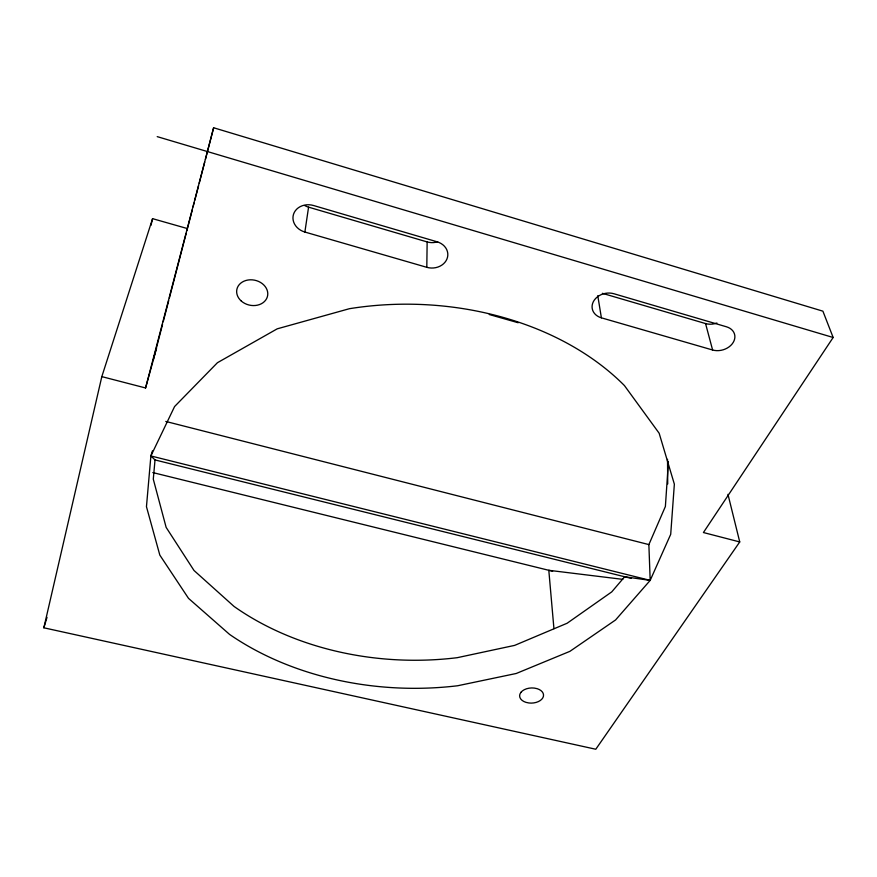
<?xml version="1.0" encoding="UTF-8"?>
<svg xmlns="http://www.w3.org/2000/svg" width="877" height="877" viewBox="0 0 877 877"><rect width="100%" height="100%" fill="white"/><g stroke="black" fill="none" stroke-linecap="round" stroke-linejoin="round"><path stroke-width="1.32" d="M426.803 267.321A15.907 13.495 0.3 0 0 446.974 258.934A15.907 13.495 0.3 0 0 437.108 241.8L313.56 205.514A16.312 13.933 11.2 0 0 293.543 214.207A16.312 13.933 11.2 0 0 304.878 232.043L426.803 267.321L427.143 241.92L308.572 207.158A15.863 13.736 11.9 0 1 304.812 205.569M668.406 461.938L665.38 506.5L648.87 544.595L650.186 580.377L615.566 619.962L569.897 651.348L516.257 673.481L457.619 685.759A264.711 192.03 1.4 0 1 229.577 634.411L188.511 598.355L159.822 555.097L146.459 506.687L150.888 455.952L152.445 450.877M155.021 459.932L153.289 479.182L166.137 527.373L194.003 570.478L234.06 606.446A258.485 190.912 1.4 0 0 457.235 657.684L514.656 645.384L567.134 623.24L611.751 591.887L624.665 576.759L650.186 580.377L670.708 534.301L674.358 484.159L659.153 433.238L624.435 385.573A264.711 192.03 1.4 0 0 349.397 308.704L277.22 328.831L217.43 362.716L174.578 406.555L150.888 455.952L155.021 459.932L631.232 578.392M304.878 232.043L308.572 207.158M727.965 494.343L739.739 541.942L595.79 749.243L43.85 627.8L101.82 376.628L152.576 218.658L186.954 228.448M150.987 225.312L152.576 218.658M101.82 376.628L145.571 387.963L213.626 127.757L822.9 311.171L833.15 337.492L703.42 532.536L739.739 541.942M162.541 324.38L153.278 360.008L156.555 348.246M163.221 321.738L168.713 300.625M169.393 297.983L186.198 233.326M186.889 230.684L192.37 209.57M193.061 206.939L194.08 202.982M194.771 200.34L198.542 185.825M199.232 183.183L204.714 162.07M205.404 159.428L213.626 127.757M145.571 387.963L152.938 361.324M43.85 627.8L47.018 617.375M622.78 579.357L548.805 570.302L553.935 628.656M152.828 472.582L552.631 571.245M150.888 455.952L650.186 580.377M165.775 421.442L648.87 544.595M489.256 314.514L518.186 322.747M601.392 317.825L712.606 350A15.611 11.982 -15.3 0 0 733.238 342.392A15.611 11.982 -15.3 0 0 726.463 326.792L613.911 293.74A15.654 12.618 -11.1 0 0 593.378 301.622A15.654 12.618 -11.1 0 0 601.392 317.825L597.774 295.681M602.367 293.313L705.557 323.569A15.205 11.861 -15.9 0 0 716.915 323.021M157.213 136.637L833.15 337.492M705.557 323.569L712.606 350M667.518 459.34L667.726 483.94M437.656 241.767A15.479 13.319 0.2 0 1 427.143 241.92M520.982 692.282L519.908 694.167A11.971 7.575 -2.4 0 0 526.003 702.367L528.908 702.981A11.971 7.575 -2.4 0 0 542.786 697.895A11.971 7.575 -2.4 0 0 537.206 688.697L534.268 688.072A11.971 7.575 -2.4 0 0 520.982 692.282M241.328 301.074A15.698 12.738 12.5 0 0 267.299 296.974A15.698 12.738 12.5 0 0 248.005 280.015A15.698 12.738 12.5 0 0 241.328 301.074"/></g></svg>
